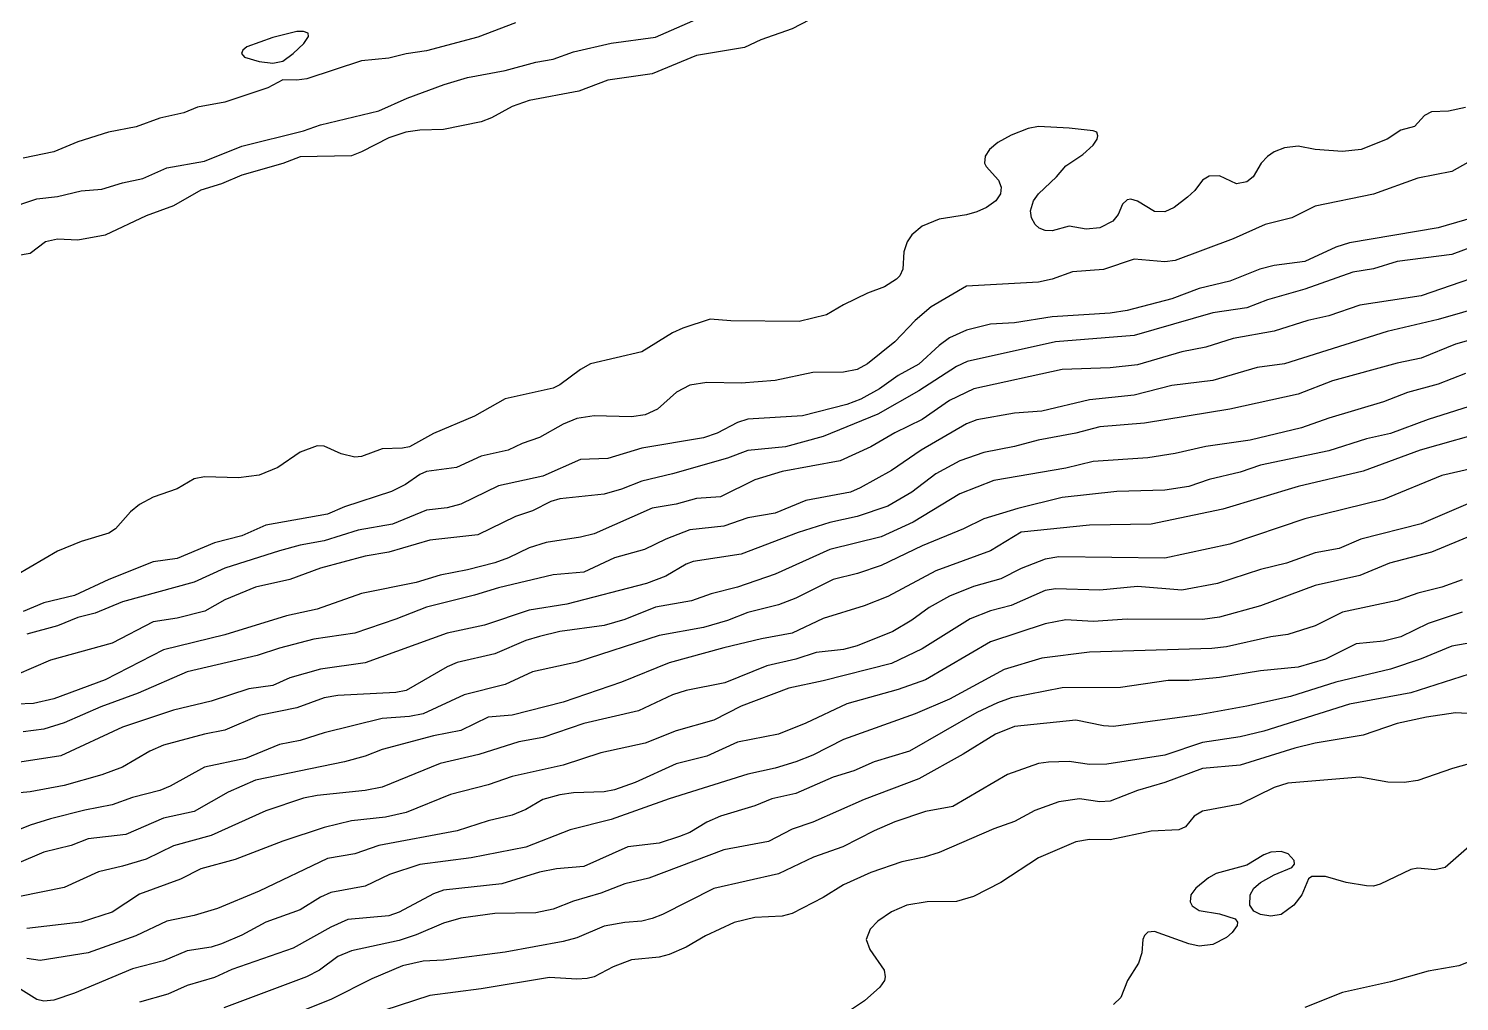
# Model space of a CAD drawing. Extents: x 474277 to 475042, y 254928 to 255625.
# Drawn here: x 474477.87 to 474509.97, y 255467.62 to 255489.43 of the extents above; entities that cross this region are included whole.
import ezdxf

# ---------------------------------------------------------------- set-up
doc = ezdxf.new("R2010")
doc.units = 0
doc.header["$MEASUREMENT"] = 0
doc.layers.add('BaseMapV2_DTM_export_MonNov09090547073261 — entities', color=1, linetype='CONTINUOUS')

msp = doc.modelspace()

# ---------------------------------------------------------------- linework, layer by layer
at = {"layer": 'BaseMapV2_DTM_export_MonNov09090547073261 — entities', "color": 15, "linetype": 'Continuous', "true_color": 0xb7484b}
for points in [[(474477.369, 255485.379, 90.5), (474478.059, 255485.61, 90.5), (474478.519, 255485.667, 90.5), (474479.055, 255485.79, 90.5), (474479.515, 255485.827, 90.5), (474479.976, 255485.97, 90.5), (474480.436, 255486.067, 90.5), (474480.972, 255486.309, 90.5), (474481.816, 255486.458, 90.5), (474482.659, 255486.79, 90.5), (474484.039, 255487.14, 90.5), (474484.423, 255487.269, 90.5), (474485.726, 255487.587, 90.5), (474486.367, 255487.872, 90.5), (474487.198, 255488.178, 90.5), (474487.72, 255488.335, 90.5), (474488.563, 255488.492, 90.5), (474489.253, 255488.678, 90.5), (474489.637, 255488.741, 90.5), (474490.097, 255488.906, 90.5), (474490.94, 255489.104, 90.5), (474491.937, 255489.236, 90.5), (474493.01, 255489.705, 90.5)], [(474495.387, 255489.629, 90.5), (474495.004, 255489.426, 90.5), (474494.301, 255489.175, 90.5), (474493.931, 255489.003, 90.5), (474492.857, 255488.823, 90.5), (474491.86, 255488.418, 90.5), (474490.864, 255488.275, 90.5), (474490.217, 255488.025, 90.5), (474489.1, 255487.816, 90.5), (474488.717, 255487.683, 90.5), (474488.257, 255487.426, 90.5), (474488.027, 255487.338, 90.5), (474487.183, 255487.165, 90.5), (474486.646, 255487.15, 90.5), (474486.337, 255487.105, 90.5), (474485.956, 255486.981, 90.5), (474485.343, 255486.663, 90.5), (474485.113, 255486.58, 90.5), (474483.963, 255486.558, 90.5), (474483.579, 255486.404, 90.5), (474482.659, 255486.146, 90.5), (474482.199, 255485.951, 90.5), (474481.739, 255485.804, 90.5), (474481.126, 255485.454, 90.5), (474480.512, 255485.228, 90.5), (474479.592, 255484.799, 90.5), (474478.979, 255484.689, 90.5), (474478.519, 255484.707, 90.5), (474478.255, 255484.651, 90.5), (474477.905, 255484.389, 90.5), (474477.599, 255484.337, 90.5)], [(474488.793, 255489.556, 90.5), (474487.95, 255489.24, 90.5), (474486.8, 255488.928, 90.5), (474486.34, 255488.861, 90.5), (474485.956, 255488.768, 90.5), (474485.343, 255488.709, 90.5), (474484.116, 255488.305, 90.5), (474483.886, 255488.276, 90.5), (474483.579, 255488.284, 90.5), (474483.237, 255488.102, 90.5), (474482.276, 255487.778, 90.5), (474481.662, 255487.667, 90.5), (474481.356, 255487.543, 90.5), (474480.819, 255487.425, 90.5), (474480.282, 255487.226, 90.5), (474479.661, 255487.105, 90.5), (474478.979, 255486.888, 90.5), (474478.442, 255486.667, 90.5), (474477.752, 255486.525, 90.5)], [(474483.579, 255488.7, 90.5), (474483.808, 255488.868, 90.5), (474484.049, 255489.099, 90.5), (474484.151, 255489.252, 90.5), (474484.147, 255489.329, 90.5), (474484.039, 255489.367, 90.5), (474483.886, 255489.366, 90.5), (474483.349, 255489.233, 90.5), (474482.768, 255489.022, 90.5), (474482.675, 255488.945, 90.5), (474482.651, 255488.868, 90.5), (474482.718, 255488.792, 90.5), (474483.043, 255488.694, 90.5), (474483.349, 255488.651, 90.5), (474483.579, 255488.7, 90.5)], [(474510.109, 255487.658, 90.25), (474509.726, 255487.58, 90.25), (474509.343, 255487.561, 90.25), (474509.189, 255487.48, 90.25), (474508.959, 255487.237, 90.25), (474508.652, 255487.151, 90.25), (474508.346, 255486.951, 90.25), (474507.768, 255486.722, 90.25), (474507.349, 255486.673, 90.25), (474506.736, 255486.716, 90.25), (474506.352, 255486.795, 90.25), (474506.045, 255486.759, 90.25), (474505.815, 255486.665, 90.25), (474505.662, 255486.56, 90.25), (474505.522, 255486.415, 90.25), (474505.344, 255486.108, 90.25), (474505.202, 255485.993, 90.25), (474504.972, 255485.949, 90.25), (474504.589, 255486.126, 90.25), (474504.359, 255486.123, 90.25), (474504.203, 255486.031, 90.25), (474504.031, 255485.801, 90.25), (474503.866, 255485.648, 90.25), (474503.57, 255485.418, 90.25), (474503.362, 255485.323, 90.25), (474503.132, 255485.332, 90.25), (474502.748, 255485.562, 90.25), (474502.595, 255485.603, 90.25), (474502.518, 255485.588, 90.25), (474502.414, 255485.495, 90.25), (474502.311, 255485.265, 90.25), (474502.197, 255485.111, 90.25), (474501.905, 255484.963, 90.25), (474501.598, 255484.935, 90.25), (474501.215, 255485, 90.25), (474500.831, 255484.897, 90.25), (474500.678, 255484.906, 90.25), (474500.545, 255484.958, 90.25), (474500.452, 255485.035, 90.25), (474500.368, 255485.188, 90.25), (474500.347, 255485.341, 90.25), (474500.412, 255485.571, 90.25), (474500.53, 255485.725, 90.25), (474500.934, 255486.108, 90.25), (474501.138, 255486.353, 90.25), (474501.522, 255486.61, 90.25), (474501.752, 255486.813, 90.25), (474501.842, 255486.952, 90.25), (474501.858, 255487.028, 90.25), (474501.835, 255487.105, 90.25), (474501.752, 255487.14, 90.25), (474501.215, 255487.195, 90.25), (474500.525, 255487.231, 90.25), (474500.295, 255487.192, 90.25), (474499.911, 255487.044, 90.25), (474499.613, 255486.875, 90.25), (474499.43, 255486.722, 90.25), (474499.329, 255486.568, 90.25), (474499.318, 255486.415, 90.25), (474499.356, 255486.338, 90.25), (474499.631, 255486.031, 90.25), (474499.689, 255485.878, 90.25), (474499.676, 255485.725, 90.25), (474499.569, 255485.571, 90.25), (474499.357, 255485.418, 90.25), (474499.145, 255485.318, 90.25), (474498.915, 255485.255, 90.25), (474498.301, 255485.159, 90.25), (474497.918, 255485, 90.25), (474497.688, 255484.808, 90.25), (474497.58, 255484.651, 90.25), (474497.508, 255484.421, 90.25), (474497.487, 255484.038, 90.25), (474497.416, 255483.885, 90.25), (474497.341, 255483.808, 90.25), (474497.074, 255483.639, 90.25), (474496.691, 255483.495, 90.25), (474496.154, 255483.239, 90.25), (474495.771, 255483.01, 90.25), (474495.157, 255482.865, 90.25), (474493.624, 255482.877, 90.25), (474493.164, 255482.915, 90.25), (474492.55, 255482.712, 90.25), (474492.32, 255482.605, 90.25), (474491.63, 255482.181, 90.25), (474490.48, 255481.914, 90.25), (474490.25, 255481.785, 90.25), (474489.79, 255481.44, 90.25), (474489.637, 255481.371, 90.25), (474488.563, 255481.127, 90.25), (474487.873, 255480.739, 90.25), (474486.953, 255480.352, 90.25), (474486.416, 255480.054, 90.25), (474486.263, 255480.022, 90.25), (474485.803, 255480.007, 90.25), (474485.343, 255479.832, 90.25), (474485.19, 255479.818, 90.25), (474484.886, 255479.897, 90.25), (474484.499, 255480.065, 90.25), (474484.346, 255480.074, 90.25), (474483.963, 255479.936, 90.25), (474483.464, 255479.591, 90.25), (474483.043, 255479.418, 90.25), (474482.583, 255479.354, 90.25), (474481.816, 255479.38, 90.25), (474481.586, 255479.336, 90.25), (474481.202, 255479.109, 90.25), (474480.666, 255478.926, 90.25), (474480.359, 255478.762, 90.25), (474480.155, 255478.594, 90.25), (474479.822, 255478.211, 90.25), (474479.669, 255478.113, 90.25), (474479.055, 255477.928, 90.25), (474478.519, 255477.712, 90.25), (474477.599, 255477.173, 90.25)], [(474510.569, 255486.661, 90), (474509.803, 255486.226, 90), (474509.036, 255486.079, 90), (474508.039, 255485.719, 90), (474506.736, 255485.445, 90), (474506.209, 255485.188, 90), (474505.609, 255485.035, 90), (474504.895, 255484.713, 90), (474503.592, 255484.232, 90), (474503.362, 255484.203, 90), (474502.672, 255484.258, 90), (474501.982, 255484.031, 90), (474501.292, 255483.977, 90), (474500.831, 255483.811, 90), (474500.525, 255483.743, 90), (474498.915, 255483.657, 90), (474498.12, 255483.194, 90), (474497.764, 255482.888, 90), (474497.304, 255482.41, 90), (474496.691, 255481.913, 90), (474496.461, 255481.783, 90), (474496.154, 255481.724, 90), (474495.464, 255481.72, 90), (474494.621, 255481.54, 90), (474493.854, 255481.476, 90), (474493.087, 255481.491, 90), (474492.704, 255481.436, 90), (474492.409, 255481.278, 90), (474491.98, 255480.894, 90), (474491.707, 255480.771, 90), (474491.4, 255480.724, 90), (474490.557, 255480.75, 90), (474490.173, 255480.684, 90), (474489.867, 255480.562, 90), (474489.33, 255480.265, 90), (474488.947, 255480.13, 90), (474488.632, 255479.974, 90), (474488.027, 255479.844, 90), (474487.475, 255479.591, 90), (474486.8, 255479.499, 90), (474486.646, 255479.428, 90), (474486.328, 255479.207, 90), (474486.014, 255479.054, 90), (474484.959, 255478.709, 90), (474484.576, 255478.54, 90), (474483.196, 255478.295, 90), (474482.656, 255478.057, 90), (474482.046, 255477.898, 90), (474481.202, 255477.55, 90), (474480.666, 255477.471, 90), (474479.669, 255477.08, 90), (474478.902, 255476.722, 90), (474478.212, 255476.552, 90), (474477.752, 255476.358, 90)], [(474510.493, 255485.254, 89.75), (474509.496, 255484.964, 89.75), (474507.502, 255484.626, 89.75), (474507.196, 255484.526, 89.75), (474506.505, 255484.211, 89.75), (474505.815, 255484.116, 89.75), (474505.493, 255484.038, 89.75), (474504.819, 255483.767, 89.75), (474504.129, 255483.602, 89.75), (474503.515, 255483.374, 89.75), (474502.518, 255483.11, 89.75), (474502.135, 255483.049, 89.75), (474500.831, 255482.966, 89.75), (474499.988, 255482.832, 89.75), (474499.451, 255482.801, 89.75), (474498.915, 255482.669, 89.75), (474498.531, 255482.494, 89.75), (474498.301, 255482.325, 89.75), (474497.841, 255481.908, 89.75), (474497.381, 255481.653, 89.75), (474496.962, 255481.354, 89.75), (474496.538, 255481.123, 89.75), (474496.231, 255480.998, 89.75), (474495.234, 255480.75, 89.75), (474494.007, 255480.67, 89.75), (474493.777, 255480.595, 89.75), (474493.316, 255480.357, 89.75), (474493.01, 255480.254, 89.75), (474491.63, 255480.022, 89.75), (474490.864, 255479.789, 89.75), (474490.25, 255479.771, 89.75), (474489.407, 255479.393, 89.75), (474488.41, 255479.18, 89.75), (474487.566, 255478.764, 89.75), (474487.26, 255478.687, 89.75), (474486.8, 255478.633, 89.75), (474486.033, 255478.319, 89.75), (474485.266, 255478.183, 89.75), (474484.499, 255477.942, 89.75), (474483.963, 255477.846, 89.75), (474483.503, 255477.722, 89.75), (474482.276, 255477.335, 89.75), (474481.586, 255477.017, 89.75), (474479.976, 255476.58, 89.75), (474479.362, 255476.324, 89.75), (474478.979, 255476.223, 89.75), (474478.519, 255476.037, 89.75), (474477.829, 255475.85, 89.75)], [(474510.646, 255484.681, 89.5), (474509.803, 255484.362, 89.5), (474508.576, 255484.207, 89.5), (474508.039, 255484.044, 89.5), (474507.579, 255483.967, 89.5), (474506.505, 255483.587, 89.5), (474505.662, 255483.345, 89.5), (474505.202, 255483.171, 89.5), (474504.435, 255483.056, 89.5), (474502.672, 255482.551, 89.5), (474500.908, 255482.405, 89.5), (474498.928, 255481.968, 89.5), (474498.685, 255481.851, 89.5), (474497.841, 255481.304, 89.5), (474496.921, 255480.783, 89.5), (474495.694, 255480.286, 89.5), (474494.851, 255480.053, 89.5), (474494.007, 255479.971, 89.5), (474493.547, 255479.798, 89.5), (474492.32, 255479.445, 89.5), (474491.63, 255479.281, 89.5), (474491.17, 255479.102, 89.5), (474490.787, 255478.989, 89.5), (474489.79, 255478.889, 89.5), (474489.588, 255478.824, 89.5), (474489.177, 255478.618, 89.5), (474488.793, 255478.49, 89.5), (474487.95, 255478.079, 89.5), (474486.876, 255477.963, 89.5), (474485.956, 255477.691, 89.5), (474485.42, 255477.599, 89.5), (474484.423, 255477.335, 89.5), (474483.733, 255477.075, 89.5), (474482.966, 255476.908, 89.5), (474482.276, 255476.618, 89.5), (474481.824, 255476.37, 89.5), (474481.202, 255476.21, 89.5), (474480.666, 255476.125, 89.5), (474479.746, 255475.653, 89.5), (474478.365, 255475.268, 89.5), (474477.599, 255474.943, 89.5)], [(474511.106, 255484.122, 89.25), (474509.112, 255483.441, 89.25), (474507.732, 255483.226, 89.25), (474507.042, 255482.988, 89.25), (474506.57, 255482.888, 89.25), (474505.815, 255482.643, 89.25), (474504.895, 255482.484, 89.25), (474504.282, 255482.289, 89.25), (474503.745, 255482.184, 89.25), (474502.748, 255481.893, 89.25), (474502.135, 255481.824, 89.25), (474501.061, 255481.783, 89.25), (474499.079, 255481.354, 89.25), (474498.531, 255481.091, 89.25), (474497.918, 255480.668, 89.25), (474497.304, 255480.369, 89.25), (474496.768, 255480.054, 89.25), (474496.078, 255479.735, 89.25), (474494.774, 255479.5, 89.25), (474494.161, 255479.315, 89.25), (474493.394, 255478.934, 89.25), (474492.857, 255478.892, 89.25), (474492.397, 255478.763, 89.25), (474491.86, 255478.68, 89.25), (474490.557, 255478.1, 89.25), (474490.25, 255478.023, 89.25), (474489.483, 255477.906, 89.25), (474489.1, 255477.789, 89.25), (474488.64, 255477.563, 89.25), (474488.333, 255477.453, 89.25), (474487.72, 255477.292, 89.25), (474487.106, 255477.178, 89.25), (474486.57, 255477.011, 89.25), (474485.343, 255476.765, 89.25), (474484.346, 255476.412, 89.25), (474483.656, 255476.265, 89.25), (474482.276, 255475.838, 89.25), (474480.896, 255475.497, 89.25), (474479.592, 255474.827, 89.25), (474478.442, 255474.404, 89.25), (474477.982, 255474.298, 89.25), (474477.215, 255474.269, 89.25)], [(474511.183, 255483.393, 89), (474509.496, 255482.91, 89), (474508.346, 255482.639, 89), (474506.045, 255481.913, 89), (474505.432, 255481.832, 89), (474504.435, 255481.542, 89), (474503.515, 255481.424, 89), (474502.672, 255481.214, 89), (474501.675, 255481.106, 89), (474500.601, 255480.849, 89), (474499.988, 255480.805, 89), (474499.145, 255480.659, 89), (474498.915, 255480.57, 89), (474497.895, 255479.974, 89), (474497.228, 255479.523, 89), (474496.528, 255479.131, 89), (474496.308, 255479.038, 89), (474495.311, 255478.847, 89), (474494.621, 255478.565, 89), (474494.007, 255478.46, 89), (474493.471, 255478.271, 89), (474492.704, 255478.19, 89), (474492.167, 255477.982, 89), (474491.686, 255477.75, 89), (474491.017, 255477.56, 89), (474490.327, 255477.245, 89), (474489.637, 255477.182, 89), (474488.41, 255476.893, 89), (474487.873, 255476.726, 89), (474486.8, 255476.459, 89), (474486.11, 255476.188, 89), (474485.19, 255475.877, 89), (474484.269, 255475.742, 89), (474483.503, 255475.54, 89), (474482.999, 255475.373, 89), (474481.432, 255475.007, 89), (474480.33, 255474.53, 89), (474479.489, 255474.223, 89), (474478.672, 255473.862, 89), (474478.212, 255473.723, 89), (474477.752, 255473.662, 89)], [(474510.799, 255482.612, 88.75), (474509.879, 255482.352, 88.75), (474509.112, 255482.043, 88.75), (474508.576, 255481.926, 88.75), (474507.119, 255481.53, 88.75), (474506.352, 255481.235, 88.75), (474504.819, 255480.894, 88.75), (474502.902, 255480.582, 88.75), (474501.905, 255480.503, 88.75), (474501.368, 255480.36, 88.75), (474500.519, 255480.204, 88.75), (474499.988, 255480.056, 88.75), (474499.298, 255479.928, 88.75), (474498.761, 255479.738, 88.75), (474498.224, 255479.445, 88.75), (474497.688, 255479.035, 88.75), (474497.151, 255478.719, 88.75), (474496.461, 255478.493, 88.75), (474495.848, 255478.359, 88.75), (474495.133, 255478.134, 88.75), (474493.854, 255477.645, 88.75), (474492.78, 255477.481, 88.75), (474492.627, 255477.421, 88.75), (474492.167, 255477.151, 88.75), (474491.73, 255476.984, 88.75), (474489.943, 255476.524, 88.75), (474489.1, 255476.391, 88.75), (474488.103, 255476.055, 88.75), (474487.26, 255475.877, 88.75), (474485.42, 255475.21, 88.75), (474484.423, 255475.064, 88.75), (474483.733, 255474.873, 88.75), (474483.349, 255474.702, 88.75), (474482.813, 255474.623, 88.75), (474481.969, 255474.346, 88.75), (474481.126, 255474.144, 88.75), (474479.981, 255473.763, 88.75), (474478.595, 255473.122, 88.75), (474477.675, 255472.983, 88.75)], [(474510.109, 255481.696, 88.5), (474509.496, 255481.459, 88.5), (474508.806, 255481.27, 88.5), (474508.269, 255481.06, 88.5), (474507.042, 255480.694, 88.5), (474506.429, 255480.476, 88.5), (474505.279, 255480.205, 88.5), (474504.282, 255480.061, 88.5), (474503.592, 255479.9, 88.5), (474502.978, 255479.806, 88.5), (474501.752, 255479.72, 88.5), (474501.138, 255479.575, 88.5), (474499.528, 255479.295, 88.5), (474498.761, 255478.997, 88.5), (474497.718, 255478.364, 88.5), (474496.998, 255478.032, 88.5), (474495.848, 255477.75, 88.5), (474494.621, 255477.2, 88.5), (474493.777, 255476.907, 88.5), (474493.182, 255476.754, 88.5), (474492.741, 255476.6, 88.5), (474491.937, 255476.456, 88.5), (474491.247, 255476.181, 88.5), (474490.787, 255476.044, 88.5), (474489.79, 255475.912, 88.5), (474489.33, 255475.802, 88.5), (474489.023, 255475.706, 88.5), (474488.333, 255475.41, 88.5), (474487.49, 255475.216, 88.5), (474487.26, 255475.117, 88.5), (474486.34, 255474.585, 88.5), (474486.11, 255474.546, 88.5), (474484.806, 255474.474, 88.5), (474484.499, 255474.422, 88.5), (474483.886, 255474.2, 88.5), (474483.043, 255474.026, 88.5), (474482.276, 255473.7, 88.5), (474481.816, 255473.613, 88.5), (474480.896, 255473.365, 88.5), (474480.589, 255473.229, 88.5), (474479.976, 255472.869, 88.5), (474479.515, 255472.699, 88.5), (474478.668, 255472.46, 88.5), (474477.905, 255472.315, 88.5), (474477.445, 255472.271, 88.5)], [(474510.493, 255481.057, 88.25), (474509.266, 255480.664, 88.25), (474508.422, 255480.349, 88.25), (474507.886, 255480.233, 88.25), (474507.042, 255479.963, 88.25), (474505.509, 255479.644, 88.25), (474505.049, 255479.485, 88.25), (474504.359, 255479.317, 88.25), (474503.899, 255479.164, 88.25), (474503.362, 255479.077, 88.25), (474502.288, 255479.051, 88.25), (474501.061, 255478.913, 88.25), (474500.065, 255478.672, 88.25), (474499.298, 255478.439, 88.25), (474498.843, 255478.21, 88.25), (474497.918, 255477.832, 88.25), (474496.998, 255477.394, 88.25), (474496.469, 255477.214, 88.25), (474495.924, 255477.074, 88.25), (474495.081, 255476.661, 88.25), (474494.697, 255476.506, 88.25), (474494.007, 255476.334, 88.25), (474493.547, 255476.159, 88.25), (474493.01, 255476.002, 88.25), (474492.014, 255475.824, 88.25), (474490.173, 255475.226, 88.25), (474489.177, 255475.004, 88.25), (474488.563, 255474.724, 88.25), (474487.643, 255474.491, 88.25), (474486.723, 255474.062, 88.25), (474486.416, 255474.004, 88.25), (474485.803, 255473.959, 88.25), (474484.499, 255473.639, 88.25), (474483.963, 255473.467, 88.25), (474483.503, 255473.375, 88.25), (474482.736, 255473.062, 88.25), (474481.816, 255472.868, 88.25), (474481.049, 255472.442, 88.25), (474480.819, 255472.343, 88.25), (474480.206, 255472.187, 88.25), (474479.746, 255472.026, 88.25), (474479.132, 255471.908, 88.25), (474478.365, 255471.71, 88.25), (474477.905, 255471.569, 88.25), (474477.522, 255471.412, 88.25)], [(474510.723, 255480.44, 88), (474509.087, 255479.974, 88), (474507.809, 255479.505, 88), (474506.352, 255479.164, 88), (474504.665, 255478.657, 88), (474503.055, 255478.315, 88), (474501.675, 255478.299, 88), (474500.141, 255478.142, 88), (474499.451, 255477.718, 88), (474498.224, 255477.271, 88), (474497.151, 255476.693, 88), (474496.614, 255476.484, 88), (474495.694, 255476.204, 88), (474495.004, 255475.871, 88), (474494.314, 255475.746, 88), (474493.471, 255475.547, 88), (474492.244, 255475.212, 88), (474491.17, 255474.775, 88), (474489.867, 255474.329, 88), (474488.717, 255474.036, 88), (474488.18, 255473.991, 88), (474487.566, 255473.695, 88), (474486.953, 255473.571, 88), (474485.803, 255473.265, 88), (474485.42, 255473.118, 88), (474484.959, 255472.991, 88), (474482.966, 255472.577, 88), (474482.352, 255472.309, 88), (474481.586, 255471.876, 88), (474480.896, 255471.724, 88), (474480.052, 255471.362, 88), (474479.209, 255471.259, 88), (474478.825, 255471.116, 88), (474478.212, 255470.963, 88), (474477.599, 255470.705, 88)], [(474510.263, 255479.567, 87.75), (474509.573, 255479.411, 87.75), (474508.269, 255478.868, 87.75), (474506.505, 255478.434, 87.75), (474504.819, 255477.873, 87.75), (474503.362, 255477.554, 87.75), (474500.985, 255477.589, 87.75), (474500.678, 255477.534, 87.75), (474500.141, 255477.323, 87.75), (474499.681, 255477.095, 87.75), (474499.068, 255476.92, 87.75), (474498.531, 255476.705, 87.75), (474498.071, 255476.449, 87.75), (474497.688, 255476.169, 87.75), (474497.259, 255475.91, 87.75), (474496.461, 255475.593, 87.75), (474496.154, 255475.511, 87.75), (474495.541, 255475.441, 87.75), (474495.081, 255475.291, 87.75), (474494.433, 255475.143, 87.75), (474493.494, 255474.76, 87.75), (474492.627, 255474.586, 87.75), (474492.32, 255474.491, 87.75), (474491.554, 255474.131, 87.75), (474490.327, 255473.852, 87.75), (474489.407, 255473.532, 87.75), (474488.87, 255473.439, 87.75), (474487.976, 255473.15, 87.75), (474487.106, 255472.954, 87.75), (474485.803, 255472.422, 87.75), (474485.42, 255472.346, 87.75), (474484.346, 255472.235, 87.75), (474484.039, 255472.173, 87.75), (474483.196, 255471.888, 87.75), (474481.969, 255471.341, 87.75), (474481.126, 255471.109, 87.75), (474480.512, 255470.81, 87.75), (474479.976, 255470.647, 87.75), (474479.439, 255470.525, 87.75), (474478.672, 255470.17, 87.75), (474477.675, 255469.969, 87.75)], [(474510.263, 255478.819, 87.5), (474509.112, 255478.322, 87.5), (474507.758, 255477.98, 87.5), (474507.272, 255477.774, 87.5), (474506.736, 255477.676, 87.5), (474506.089, 255477.444, 87.5), (474505.509, 255477.299, 87.5), (474504.541, 255476.984, 87.5), (474503.745, 255476.836, 87.5), (474502.748, 255476.917, 87.5), (474501.905, 255476.838, 87.5), (474500.908, 255476.868, 87.5), (474500.678, 255476.831, 87.5), (474499.911, 255476.498, 87.5), (474499.451, 255476.375, 87.5), (474498.991, 255476.195, 87.5), (474497.918, 255475.522, 87.5), (474497.228, 255475.193, 87.5), (474495.694, 255474.803, 87.5), (474494.927, 255474.641, 87.5), (474493.854, 255474.237, 87.5), (474493.241, 255473.92, 87.5), (474492.397, 255473.681, 87.5), (474491.707, 255473.404, 87.5), (474490.71, 255473.192, 87.5), (474489.867, 255472.916, 87.5), (474488.717, 255472.66, 87.5), (474488.18, 255472.476, 87.5), (474487.336, 255472.256, 87.5), (474486.34, 255471.85, 87.5), (474485.88, 255471.748, 87.5), (474485.113, 255471.669, 87.5), (474484.499, 255471.517, 87.5), (474483.579, 255471.212, 87.5), (474482.506, 255470.796, 87.5), (474481.739, 255470.588, 87.5), (474481.279, 255470.36, 87.5), (474480.359, 255470.024, 87.5), (474479.746, 255469.62, 87.5), (474479.055, 255469.393, 87.5), (474477.829, 255469.249, 87.5)], [(474510.263, 255478.07, 87.25), (474509.343, 255477.693, 87.25), (474508.401, 255477.444, 87.25), (474507.732, 255477.167, 87.25), (474506.736, 255476.942, 87.25), (474505.509, 255476.49, 87.25), (474504.589, 255476.231, 87.25), (474504.205, 255476.182, 87.25), (474502.518, 255476.191, 87.25), (474501.752, 255476.137, 87.25), (474501.138, 255476.173, 87.25), (474500.678, 255476.086, 87.25), (474499.451, 255475.679, 87.25), (474497.994, 255474.829, 87.25), (474497.381, 255474.614, 87.25), (474496.231, 255474.289, 87.25), (474495.311, 255473.853, 87.25), (474494.697, 255473.611, 87.25), (474493.777, 255473.431, 87.25), (474493.087, 255473.118, 87.25), (474492.397, 255472.944, 87.25), (474491.477, 255472.524, 87.25), (474491.017, 255472.359, 87.25), (474490.787, 255472.317, 87.25), (474490.097, 255472.295, 87.25), (474489.79, 255472.246, 87.25), (474489.407, 255472.144, 87.25), (474489.023, 255471.92, 87.25), (474488.717, 255471.795, 87.25), (474488.18, 255471.666, 87.25), (474487.49, 255471.44, 87.25), (474485.726, 255471.113, 87.25), (474485.19, 255470.924, 87.25), (474484.576, 255470.825, 87.25), (474483.043, 255470.086, 87.25), (474482.112, 255469.699, 87.25), (474481.586, 255469.541, 87.25), (474480.972, 255469.414, 87.25), (474480.279, 255469.086, 87.25), (474479.209, 255468.705, 87.25), (474478.135, 255468.535, 87.25), (474477.829, 255468.577, 87.25)], [(474510.033, 255477.071, 87), (474509.573, 255476.905, 87), (474509.036, 255476.774, 87), (474508.576, 255476.606, 87), (474507.349, 255476.345, 87), (474506.736, 255476.041, 87), (474506.122, 255475.843, 87), (474505.739, 255475.795, 87), (474504.742, 255475.57, 87), (474504.413, 255475.527, 87), (474501.675, 255475.45, 87), (474500.601, 255475.313, 87), (474499.758, 255475.061, 87), (474498.531, 255474.397, 87), (474497.764, 255474.066, 87), (474496.154, 255473.489, 87), (474495.464, 255473.142, 87), (474495.081, 255472.987, 87), (474494.621, 255472.847, 87), (474494.007, 255472.71, 87), (474492.244, 255472.157, 87), (474490.94, 255471.693, 87), (474490.02, 255471.463, 87), (474489.023, 255471.072, 87), (474487.797, 255470.836, 87), (474486.646, 255470.684, 87), (474485.965, 255470.466, 87), (474485.42, 255470.203, 87), (474484.653, 255470.059, 87), (474484.423, 255469.954, 87), (474483.963, 255469.668, 87), (474483.196, 255469.392, 87), (474482.659, 255469.106, 87), (474482.199, 255468.905, 87), (474481.969, 255468.837, 87), (474481.432, 255468.754, 87), (474480.896, 255468.53, 87), (474480.206, 255468.345, 87), (474478.902, 255467.802, 87), (474478.442, 255467.647, 87), (474478.212, 255467.623, 87), (474478.059, 255467.661, 87), (474477.522, 255467.997, 87)], [(474510.033, 255476.348, 86.75), (474509.266, 255476.088, 86.75), (474508.652, 255475.792, 86.75), (474508.269, 255475.696, 86.75), (474507.656, 255475.636, 86.75), (474506.966, 255475.289, 86.75), (474506.352, 255475.111, 86.75), (474505.509, 255475.028, 86.75), (474504.589, 255474.879, 86.75), (474503.899, 255474.811, 86.75), (474503.438, 255474.812, 86.75), (474502.365, 255474.657, 86.75), (474501.061, 255474.65, 86.75), (474499.911, 255474.422, 86.75), (474499.605, 255474.315, 86.75), (474499.145, 255474.098, 86.75), (474497.631, 255473.227, 86.75), (474496.844, 255472.992, 86.75), (474496.384, 255472.786, 86.75), (474495.924, 255472.645, 86.75), (474495.081, 255472.279, 86.75), (474494.544, 255472.156, 86.75), (474494.161, 255471.999, 86.75), (474493.394, 255471.77, 86.75), (474493.087, 255471.638, 86.75), (474492.704, 255471.408, 86.75), (474492.474, 255471.316, 86.75), (474492.014, 255471.166, 86.75), (474491.316, 255471.08, 86.75), (474490.327, 255470.645, 86.75), (474489.713, 255470.588, 86.75), (474489.33, 255470.516, 86.75), (474488.487, 255470.255, 86.75), (474487.183, 255470.114, 86.75), (474486.953, 255470.028, 86.75), (474486.186, 255469.616, 86.75), (474485.956, 255469.533, 86.75), (474485.036, 255469.457, 86.75), (474484.653, 255469.283, 86.75), (474483.809, 255468.813, 86.75), (474482.429, 255468.333, 86.75), (474482.046, 255468.157, 86.75), (474481.432, 255467.976, 86.75), (474480.999, 255467.783, 86.75), (474480.359, 255467.599, 86.75)], [(474510.569, 255475.72, 86.5), (474509.803, 255475.58, 86.5), (474509.112, 255475.3, 86.5), (474508.422, 255475.07, 86.5), (474507.196, 255474.774, 86.5), (474506.184, 255474.453, 86.5), (474505.202, 255474.235, 86.5), (474504.129, 255474.041, 86.5), (474502.212, 255473.78, 86.5), (474501.982, 255473.796, 86.5), (474501.368, 255473.927, 86.5), (474499.988, 255473.785, 86.5), (474499.563, 255473.61, 86.5), (474498.838, 255473.164, 86.5), (474497.841, 255472.611, 86.5), (474496.614, 255472.146, 86.5), (474495.464, 255471.639, 86.5), (474495.004, 255471.479, 86.5), (474494.467, 255471.204, 86.5), (474493.471, 255471.016, 86.5), (474491.784, 255470.384, 86.5), (474491.247, 255470.251, 86.5), (474490.71, 255470.041, 86.5), (474490.097, 255469.866, 86.5), (474489.637, 255469.685, 86.5), (474489.253, 255469.607, 86.5), (474488.333, 255469.59, 86.5), (474487.566, 255469.481, 86.5), (474487.183, 255469.368, 86.5), (474486.57, 255469.107, 86.5), (474486.186, 255468.986, 86.5), (474485.113, 255468.752, 86.5), (474484.806, 255468.624, 86.5), (474484.4, 255468.319, 86.5), (474484.11, 255468.166, 86.5), (474482.254, 255467.476, 86.5)], [(474510.186, 255474.954, 86.25), (474508.882, 255474.535, 86.25), (474507.502, 255474.283, 86.25), (474505.585, 255473.68, 86.25), (474505.049, 255473.547, 86.25), (474504.205, 255473.422, 86.25), (474503.362, 255473.136, 86.25), (474502.058, 255472.935, 86.25), (474501.675, 255472.928, 86.25), (474501.215, 255472.996, 86.25), (474500.755, 255472.984, 86.25), (474500.525, 255472.949, 86.25), (474499.835, 255472.705, 86.25), (474498.608, 255471.989, 86.25), (474497.994, 255471.872, 86.25), (474497.304, 255471.64, 86.25), (474496.844, 255471.442, 86.25), (474496.14, 255471.08, 86.25), (474495.48, 255470.85, 86.25), (474494.697, 255470.475, 86.25), (474493.241, 255470.147, 86.25), (474492.09, 255469.563, 86.25), (474491.86, 255469.475, 86.25), (474491.63, 255469.415, 86.25), (474491.247, 255469.387, 86.25), (474490.787, 255469.306, 86.25), (474490.173, 255469.044, 86.25), (474489.867, 255468.96, 86.25), (474488.563, 255468.719, 86.25), (474487.183, 255468.539, 86.25), (474486.723, 255468.516, 86.25), (474486.263, 255468.412, 86.25), (474485.573, 255468.121, 86.25), (474484.653, 255467.657, 86.25), (474483.733, 255467.294, 86.25)], [(474510.569, 255474.047, 86), (474509.879, 255474.086, 86), (474509.228, 255473.993, 86), (474508.576, 255473.846, 86), (474507.809, 255473.588, 86), (474506.736, 255473.41, 86), (474506.275, 255473.299, 86), (474505.049, 255472.911, 86), (474504.205, 255472.843, 86), (474503.362, 255472.524, 86), (474502.748, 255472.35, 86), (474502.135, 255472.105, 86), (474501.905, 255472.093, 86), (474501.445, 255472.161, 86), (474500.985, 255472.091, 86), (474500.448, 255471.898, 86), (474499.988, 255471.653, 86), (474499.528, 255471.487, 86), (474498.301, 255470.959, 86), (474497.964, 255470.85, 86), (474497.458, 255470.75, 86), (474496.768, 255470.504, 86), (474496.154, 255470.228, 86), (474495.694, 255469.949, 86), (474495.004, 255469.588, 86), (474494.774, 255469.528, 86), (474494.161, 255469.495, 86), (474493.701, 255469.389, 86), (474493.055, 255469.086, 86), (474492.627, 255468.833, 86), (474492.244, 255468.666, 86), (474492.014, 255468.61, 86), (474491.4, 255468.548, 86), (474490.985, 255468.396, 86), (474490.557, 255468.171, 86), (474490.403, 255468.13, 86), (474490.173, 255468.114, 86), (474489.56, 255468.157, 86), (474488.027, 255467.9, 86), (474486.876, 255467.75, 86), (474485.496, 255467.303, 86)], [(474510.642, 255473.073, 85.75), (474509.812, 255472.843, 85.75), (474509.036, 255472.574, 85.75), (474508.729, 255472.524, 85.75), (474508.362, 255472.536, 85.75), (474507.732, 255472.642, 85.75), (474506.122, 255472.507, 85.75), (474505.815, 255472.41, 85.75), (474505.049, 255472.041, 85.75), (474504.205, 255471.886, 85.75), (474504.022, 255471.77, 85.75), (474503.822, 255471.533, 85.75), (474503.672, 255471.463, 85.75), (474503.055, 255471.438, 85.75), (474502.135, 255471.24, 85.75), (474501.675, 255471.248, 85.75), (474501.368, 255471.197, 85.75), (474500.525, 255470.837, 85.75), (474499.681, 255470.286, 85.75), (474499.068, 255469.966, 85.75), (474498.685, 255469.859, 85.75), (474498.032, 255469.853, 85.75), (474497.57, 255469.776, 85.75), (474497.228, 255469.625, 85.75), (474496.921, 255469.413, 85.75), (474496.75, 255469.239, 85.75), (474496.665, 255469.009, 85.75), (474496.745, 255468.779, 85.75), (474497.062, 255468.319, 85.75), (474497.089, 255468.166, 85.75), (474497.071, 255468.089, 85.75), (474496.965, 255467.936, 85.75), (474496.624, 255467.629, 85.75), (474496.308, 255467.42, 85.75)], [(474510.186, 255471.087, 85.5), (474509.649, 255470.623, 85.5), (474509.419, 255470.568, 85.5), (474509.036, 255470.602, 85.5), (474508.882, 255470.574, 85.5), (474508.192, 255470.248, 85.5), (474508.039, 255470.204, 85.5), (474507.886, 255470.205, 85.5), (474507.426, 255470.287, 85.5), (474506.966, 255470.421, 85.5), (474506.659, 255470.417, 85.5), (474506.582, 255470.368, 85.5), (474506.432, 255470.006, 85.5), (474506.258, 255469.776, 85.5), (474505.969, 255469.566, 85.5), (474505.739, 255469.529, 85.5), (474505.509, 255469.565, 85.5), (474505.355, 255469.64, 85.5), (474505.267, 255469.776, 85.5), (474505.274, 255470.006, 85.5), (474505.355, 255470.154, 85.5), (474505.509, 255470.283, 85.5), (474505.815, 255470.454, 85.5), (474506.209, 255470.62, 85.5), (474506.27, 255470.696, 85.5), (474506.259, 255470.773, 85.5), (474506.125, 255470.926, 85.5), (474505.969, 255470.98, 85.5), (474505.739, 255470.965, 85.5), (474505.585, 255470.907, 85.5), (474505.202, 255470.67, 85.5), (474504.512, 255470.486, 85.5), (474504.338, 255470.39, 85.5), (474504.055, 255470.159, 85.5), (474503.945, 255470.006, 85.5), (474503.927, 255469.853, 85.5), (474503.975, 255469.761, 85.5), (474504.129, 255469.659, 85.5), (474504.589, 255469.578, 85.5), (474504.936, 255469.469, 85.5), (474504.992, 255469.393, 85.5), (474504.981, 255469.316, 85.5), (474504.874, 255469.163, 85.5), (474504.742, 255469.052, 85.5), (474504.435, 255468.896, 85.5), (474504.129, 255468.856, 85.5), (474503.899, 255468.909, 85.5), (474503.132, 255469.188, 85.5), (474502.978, 255469.169, 85.5), (474502.902, 255469.097, 85.5), (474502.87, 255469.009, 85.5), (474502.848, 255468.703, 85.5), (474502.772, 255468.473, 85.5), (474502.525, 255468.089, 85.5), (474502.373, 255467.706, 85.5), (474502.212, 255467.546, 85.5)], [(474510.416, 255468.591, 85.25), (474509.956, 255468.415, 85.25), (474509.266, 255468.292, 85.25), (474508.422, 255468.057, 85.25), (474507.349, 255467.817, 85.25), (474506.505, 255467.48, 85.25)]]:
    msp.add_polyline3d(points, dxfattribs=at)

doc.saveas('drawing.dxf')
